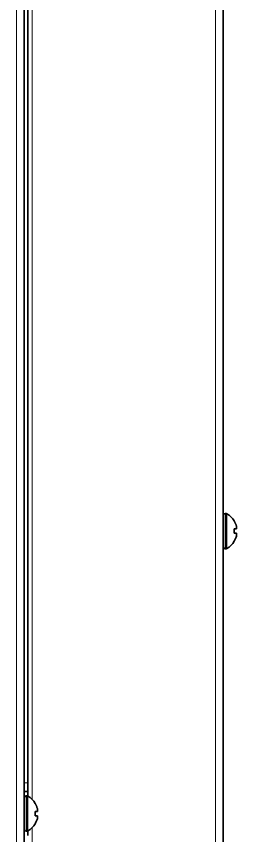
# Model space of a CAD drawing. Header units: millimetres. Extents: x -1803 to 2559, y -1143 to 2136.
# Drawn here: x 80.1 to 130, y 307.6 to 493.2 of the extents above; entities that cross this region are included whole.
import ezdxf

# ---------------------------------------------------------------- set-up
doc = ezdxf.new("R2010")
doc.units = ezdxf.units.MM

msp = doc.modelspace()

# ---------------------------------------------------------------- linework, layer by layer
at = {"linetype": 'Continuous', "lineweight": 35}
for p, q in [((126.95, 953.37), (126.95, 147.8)), ((81.85, 939.79), (81.85, 46.3)), ((82.65, 319.6), (82.65, 932)), ((127.55, 380.6), (127.35, 380.6)), ((129.4, 378.9), (129.43, 378.9)), ((129.43, 374.3), (129.4, 374.3)), ((127.35, 372.6), (127.55, 372.6)), ((82.65, 319.6), (82.65, 317.6)), ((81.85, 317.6), (82.65, 317.6)), ((82.65, 316.55), (82.65, 317.6)), ((82.45, 316.6), (82.25, 316.6)), ((84.3, 314.9), (84.33, 314.9)), ((84.33, 310.3), (84.3, 310.3)), ((82.25, 308.6), (82.45, 308.6)), ((82.65, 307.6), (82.65, 308.66))]:
    msp.add_line(p, q, dxfattribs=at)
at = {"linetype": 'Continuous', "lineweight": 13}
for p, q in [((80.05, 939.79), (80.05, 46.3)), ((125.15, 940.13), (125.15, 146.8)), ((83.65, 537.08), (83.65, 315.78)), ((127.35, 380.6), (127.35, 376.6)), ((127.55, 380.6), (127.55, 376.6)), ((127.75, 380.55), (127.75, 376.6)), ((127.35, 376.6), (127.35, 372.6)), ((127.55, 376.6), (127.55, 372.6)), ((127.75, 376.6), (127.75, 372.66)), ((81.85, 319.6), (82.65, 319.6)), ((82.25, 316.6), (82.25, 312.6)), ((82.45, 316.6), (82.45, 312.6)), ((82.65, 316.55), (82.65, 312.6)), ((82.25, 312.6), (82.25, 308.6)), ((82.45, 312.6), (82.45, 308.6)), ((82.65, 312.6), (82.65, 308.66)), ((83.65, 309.45), (83.65, 160.63))]:
    msp.add_line(p, q, dxfattribs=at)
at = {"linetype": 'Continuous', "lineweight": 35}
for centre, radius, start, end in [((127.35, 380.2), 0.4, 90, 180), ((127.55, 380.2), 0.4, 59.6988, 90), ((125.33, 376.4), 4.8, 31.5837, 59.6988), ((125.65, 376.6), 3.78, 0.0035, 7.6041), ((125.65, 376.6), 3.78, 352.3959, 359.9965), ((125.33, 376.8), 4.8, 300.3012, 328.4186), ((127.35, 373), 0.4, 180, 270), ((127.55, 373), 0.4, 270, 300.3012), ((82.25, 316.2), 0.4, 90, 180), ((82.45, 316.2), 0.4, 59.6988, 90), ((80.23, 312.4), 4.8, 31.5837, 59.6988), ((80.55, 312.6), 3.78, 0.0035, 7.6041), ((80.55, 312.6), 3.78, 352.3959, 359.9965), ((80.23, 312.8), 4.8, 300.3012, 328.4186), ((82.25, 309), 0.4, 180, 270), ((82.45, 309), 0.4, 270, 300.3012)]:
    msp.add_arc(centre, radius, start, end, dxfattribs=at)
for points in [[(129.95, 377.6), (129.94, 377.66), (129.91, 377.77), (129.85, 377.93), (129.8, 378.09), (129.74, 378.24), (129.67, 378.39), (129.6, 378.55), (129.51, 378.72), (129.44, 378.84), (129.4, 378.9)], [(129.95, 377.1), (129.95, 377.13), (129.96, 377.17), (129.96, 377.25), (129.96, 377.32), (129.96, 377.39), (129.96, 377.46), (129.96, 377.53), (129.95, 377.58), (129.95, 377.6)], [(129.95, 376.1), (129.94, 376.1), (129.91, 376.1), (129.85, 376.1), (129.8, 376.1), (129.74, 376.1), (129.67, 376.1), (129.6, 376.1), (129.51, 376.1), (129.44, 376.1), (129.4, 376.1)], [(129.95, 375.6), (129.95, 375.63), (129.96, 375.68), (129.96, 375.75), (129.97, 375.83), (129.96, 375.9), (129.96, 375.97), (129.96, 376.03), (129.95, 376.08), (129.95, 376.1)], [(84.85, 313.6), (84.84, 313.66), (84.81, 313.77), (84.75, 313.93), (84.7, 314.09), (84.64, 314.24), (84.57, 314.39), (84.5, 314.55), (84.41, 314.72), (84.34, 314.84), (84.3, 314.9)], [(84.85, 312.1), (84.84, 312.1), (84.81, 312.1), (84.75, 312.1), (84.7, 312.1), (84.64, 312.1), (84.57, 312.1), (84.5, 312.1), (84.41, 312.1), (84.34, 312.1), (84.3, 312.1)], [(84.85, 313.1), (84.85, 313.13), (84.86, 313.17), (84.86, 313.25), (84.86, 313.32), (84.86, 313.39), (84.86, 313.46), (84.86, 313.53), (84.85, 313.58), (84.85, 313.6)], [(84.85, 311.6), (84.85, 311.63), (84.86, 311.68), (84.86, 311.75), (84.87, 311.83), (84.86, 311.9), (84.86, 311.97), (84.86, 312.03), (84.85, 312.08), (84.85, 312.1)]]:
    msp.add_open_spline(points, degree=3, dxfattribs=at)
for points in [[(129.4, 377.1), (129.52, 377.1), (129.63, 377.1), (129.77, 377.1), (129.81, 377.1), (129.89, 377.1), (129.92, 377.1), (129.95, 377.1)], [(129.4, 374.3), (129.52, 374.51), (129.63, 374.72), (129.77, 375.04), (129.81, 375.15), (129.89, 375.37), (129.92, 375.49), (129.95, 375.6)], [(84.3, 313.1), (84.42, 313.1), (84.53, 313.1), (84.67, 313.1), (84.71, 313.1), (84.79, 313.1), (84.82, 313.1), (84.85, 313.1)], [(84.3, 310.3), (84.42, 310.51), (84.53, 310.72), (84.67, 311.04), (84.71, 311.15), (84.79, 311.37), (84.82, 311.49), (84.85, 311.6)]]:
    msp.add_open_spline(points, degree=3, knots=[0, 0, 0, 0, 0.5, 0.5, 0.75, 0.75, 1, 1, 1, 1], dxfattribs=at)

doc.saveas('drawing.dxf')
